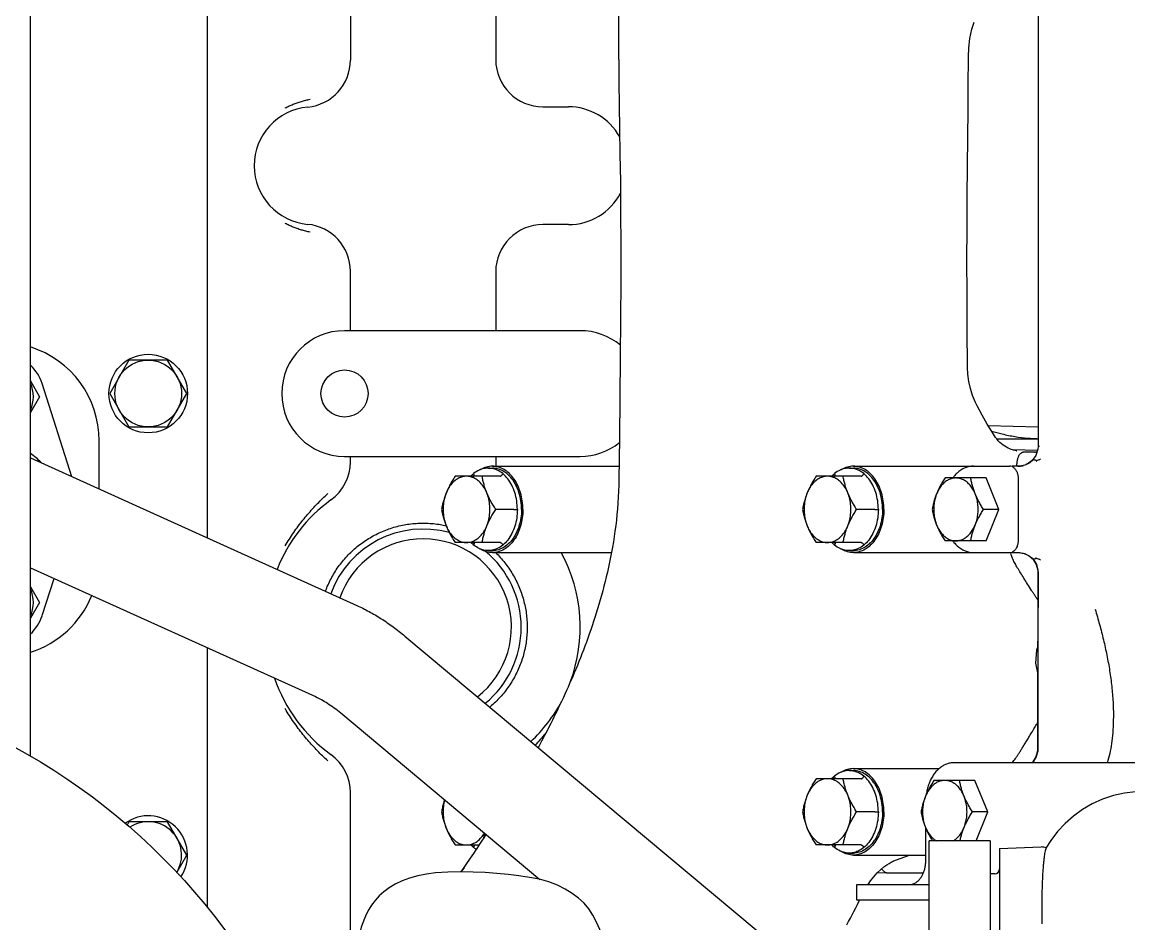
# Model space of a CAD drawing. Header units: millimetres. Extents: x 156850 to 204135, y 56350 to 74150.
# Drawn here: x 174877.9 to 175159.7, y 60893 to 61122.5 of the extents above; entities that cross this region are included whole.
import ezdxf

# ---------------------------------------------------------------- set-up
doc = ezdxf.new("R2010")
doc.units = ezdxf.units.MM
doc.header["$LTSCALE"] = 150
doc.layers.add('-----33 Equipment', color=5, linetype='Continuous')

# ---------------------------------------------------------------- blocks, each defined once
blk = doc.blocks.new('X-2F-PLAN$0$A$C73FA2420')
at = {"color": 0, "linetype": 'Continuous'}
for p, q in [((1181.43, 758.28), (1393.24, 758.28)), ((1229.36, 758.28), (1196.56, 685.68)), ((1220.53, 755.96), (1216.52, 758.28)), ((1257.34, 758.28), (1219.8, 675.18)), ((1224.54, 758.28), (1220.53, 755.96)), ((1272.93, 755.96), (1268.92, 758.28)), ((1276.94, 758.28), (1272.93, 755.96)), ((1217.18, 755.3), (1226.64, 752.27)), ((1252.55, 747.69), (1276.29, 755.3)), ((1249.43, 740.78), (1261.73, 740.78)), ((1273.73, 738.09), (1265.23, 733.19)), ((1282.23, 733.19), (1273.73, 738.09)), ((1164.73, 733.19), (1163.88, 733.68)), ((1164.73, 723.37), (1164.73, 733.19)), ((1265.23, 733.19), (1265.23, 723.37)), ((1282.23, 723.37), (1282.23, 733.19)), ((1156.23, 718.46), (1164.73, 723.37)), ((1265.23, 723.37), (1273.73, 718.46)), ((1273.73, 718.46), (1282.23, 723.37)), ((1151.82, 721.01), (1156.23, 718.46)), ((1209.03, 713.28), (1142.95, 713.28)), ((1391.23, 713.28), (1237.01, 713.28)), ((1192.42, 679.27), (1150.05, 628.59)), ((1123.62, 676.78), (1172.12, 676.78)), ((1256.35, 676.78), (1257.73, 676.78)), ((1257.73, 678.28), (1257.73, 618.28)), ((1289.73, 618.28), (1289.73, 678.28)), ((1289.73, 676.78), (1304.85, 676.78)), ((1407.12, 676.78), (1358.62, 676.78)), ((1142.34, 672.09), (1142.34, 672.08)), ((1211.98, 662.92), (1132.47, 567.78)), ((1153.06, 647.93), (1151.94, 648.69)), ((1153.02, 647.86), (1151.94, 648.63)), ((1158.8, 650.13), (1158.8, 644.05)), ((1235.8, 638.61), (1235.8, 650.13)), ((1252.67, 638.61), (1252.67, 650.13)), ((1153.57, 647.57), (1153.06, 647.93)), ((1154.37, 647.03), (1153.57, 647.57)), ((1154.91, 646.66), (1154.37, 647.03)), ((1155.48, 646.28), (1154.91, 646.66)), ((1156.06, 645.89), (1155.48, 646.28)), ((1156.66, 645.48), (1156.06, 645.89)), ((1157.29, 645.06), (1156.66, 645.48)), ((1157.93, 644.63), (1157.29, 645.06)), ((1158.6, 644.18), (1157.93, 644.63)), ((1159.29, 643.73), (1158.6, 644.18)), ((1160, 643.26), (1159.29, 643.73)), ((1160.73, 642.77), (1160, 643.26)), ((1161.49, 642.27), (1160.73, 642.77)), ((1233.23, 640.64), (1233.23, 610.31)), ((1233.73, 641.7), (1233.73, 640.64)), ((1244.23, 635.17), (1244.23, 639.8)), ((1254.73, 641.7), (1254.73, 640.64)), ((1255.23, 640.64), (1255.23, 608.37)), ((1257.73, 639.78), (1256.35, 639.78)), ((1304.73, 639.78), (1289.73, 639.78)), ((1391.23, 639.78), (1358.73, 639.78)), ((1316.73, 621.28), (1316.73, 627.78)), ((1346.73, 627.78), (1346.73, 621.28)), ((1358.73, 608.42), (1468.99, 608.42)), ((1158.8, 546.69), (1158.8, 558.2)), ((1175.67, 546.69), (1175.67, 558.2)), ((1235.8, 546.69), (1235.8, 558.2)), ((1252.67, 546.69), (1252.67, 558.2)), ((1156.73, 549.78), (1156.73, 548.72)), ((1177.73, 549.78), (1177.73, 548.72)), ((1233.73, 549.78), (1233.73, 548.72)), ((1254.73, 549.78), (1254.73, 548.72)), ((1144.73, 547.87), (1148.73, 547.87)), ((1144.73, 529.41), (1144.73, 547.87)), ((1148.73, 547.87), (1148.73, 529.41)), ((1156.23, 548.72), (1156.23, 530.28)), ((1167.23, 543.25), (1167.23, 547.88)), ((1178.23, 548.72), (1178.23, 526.89)), ((1233.23, 548.72), (1233.23, 508.89)), ((1244.23, 543.25), (1244.23, 547.88)), ((1255.23, 548.72), (1255.23, 508.89)), ((1151.79, 542.51), (1151.73, 540.14)), ((1151.73, 540.14), (1151.73, 540.11)), ((1151.73, 540.11), (1151.73, 530.86)), ((1154.77, 538.38), (1154.77, 538.38)), ((1154.73, 530.28), (1163.12, 530.28)), ((1003.46, 529.41), (1158.39, 529.41)), ((1158.39, 529.41), (1159.89, 529.41)), ((1159.89, 513.91), (1159.89, 529.41)), ((1175.23, 517.75), (1175.23, 528.19)), ((1236.23, 514.92), (1236.23, 525.36)), ((1252.23, 514.92), (1252.23, 525.36)), ((1179.73, 421.97), (1179.73, 523.15)), ((1358.73, 519.42), (1359.48, 519.42)), ((1159.89, 517.48), (1167.23, 514.48)), ((1167.23, 514.48), (1167.23, 518.39)), ((1167.23, 514.48), (1175.23, 517.75)), ((1158.39, 513.91), (1003.46, 513.91)), ((1151.46, 512.72), (1151.46, 513.91)), ((1159.89, 513.91), (1158.39, 513.91)), ((1236.23, 514.92), (1244.23, 511.65)), ((1244.23, 511.65), (1244.23, 515.57)), ((1244.23, 511.65), (1252.23, 514.92)), ((1264.12, 513.51), (1263.45, 510.82)), ((1265.56, 514.4), (1265.25, 501.67)), ((1152.71, 511.48), (1134.61, 511.48)), ((1157.92, 511.47), (1152.71, 511.48)), ((1157.92, 511.47), (1158.29, 500.92)), ((1262.23, 512.26), (1262.23, 501.67)), ((1233.23, 508.3), (1233.23, 506.68)), ((1255.23, 506.67), (1255.23, 508.3)), ((1259.23, 501.82), (1259.39, 508.13)), ((1233.01, 505.25), (1232.41, 503.97)), ((1233.23, 506.7), (1233.01, 505.25)), ((1252.23, 506.77), (1236.23, 506.77)), ((1258.85, 505.28), (1258.85, 503.43)), ((1179.99, 503.01), (1179.73, 503.3)), ((1181.06, 502.22), (1179.76, 503.12)), ((1182.66, 501.75), (1181.06, 502.22)), ((1183.24, 501.72), (1182.66, 501.75)), ((1183.25, 501.82), (1182.73, 501.84)), ((1187.13, 501.83), (1183.25, 501.82)), ((1190.68, 501.83), (1187.13, 501.83)), ((1193.52, 501.83), (1190.68, 501.83)), ((1196.46, 501.83), (1193.52, 501.83)), ((1199.02, 501.82), (1196.46, 501.83)), ((1203.28, 501.81), (1199.02, 501.82)), ((1205.09, 502.35), (1202.16, 501.72)), ((1208.4, 502.04), (1205.09, 502.35)), ((1208.28, 501.79), (1208.29, 501.79)), ((1209.31, 501.71), (1208.4, 502.04)), ((1228.22, 501.72), (1224.11, 501.73)), ((1228.73, 501.71), (1228.23, 501.68)), ((1232.41, 503.97), (1231.48, 502.91)), ((1258.83, 501.95), (1258.84, 502.29)), ((1294.55, 501.67), (1293.73, 501.67)), ((1309.42, 501.68), (1294.55, 501.67)), ((1317.67, 501.68), (1309.42, 501.68)), ((1159.95, 498.43), (1157.96, 499.67))]:
    blk.add_line(p, q, dxfattribs=at)
for points in [[(1142.34, 672.09), (1141.27, 672.66), (1140.09, 673.2), (1138.95, 673.65), (1137.85, 674.02), (1136.76, 674.34), (1135.68, 674.62), (1134.57, 674.87), (1133.41, 675.11), (1132.2, 675.33), (1130.92, 675.54), (1129.67, 675.72)], [(1151.67, 655.14), (1151.4, 657.38), (1150.97, 659.63), (1150.39, 661.72), (1149.66, 663.63), (1148.81, 665.37), (1147.88, 666.92), (1146.88, 668.27), (1145.82, 669.44), (1144.67, 670.48), (1143.45, 671.39), (1142.34, 672.08)], [(1133.94, 612.18), (1135.42, 612.62), (1137.25, 613.28), (1139.15, 614.13), (1140.95, 615.08), (1142.55, 616.1), (1143.98, 617.3), (1145.28, 618.69), (1146.46, 620.28), (1147.56, 622.08), (1148.55, 624.09), (1149.4, 626.29), (1150.08, 628.67), (1150.56, 631.22), (1150.95, 633.88), (1151.3, 636.64), (1151.58, 639.5), (1151.79, 642.47), (1151.91, 645.55), (1151.95, 648.72), (1151.86, 651.98), (1151.67, 655.14)], [(1251.83, 608.42), (1250.4, 608.45), (1248.87, 608.5), (1247.35, 608.58), (1245.86, 608.67), (1244.39, 608.79), (1242.94, 608.92), (1241.51, 609.07), (1240.1, 609.24), (1238.71, 609.42), (1237.34, 609.62), (1235.98, 609.83), (1234.65, 610.06), (1233.34, 610.29), (1232.05, 610.54), (1230.78, 610.8), (1229.52, 611.06), (1228.28, 611.34), (1227.06, 611.62), (1225.86, 611.92), (1224.67, 612.22), (1223.49, 612.53), (1222.34, 612.84), (1221.19, 613.17), (1220.06, 613.5), (1218.94, 613.83), (1217.84, 614.17), (1216.75, 614.52), (1215.67, 614.87), (1214.6, 615.22), (1213.54, 615.58), (1212.5, 615.95), (1211.46, 616.32), (1210.44, 616.69), (1209.43, 617.07), (1208.42, 617.45), (1207.43, 617.83), (1206.45, 618.21), (1205.48, 618.6), (1204.52, 618.99), (1203.58, 619.38), (1202.64, 619.78), (1201.71, 620.17), (1200.79, 620.57), (1199.88, 620.97), (1198.99, 621.36), (1198.1, 621.76), (1197.22, 622.16), (1196.35, 622.56), (1195.49, 622.97), (1194.65, 623.37), (1193.81, 623.77), (1192.98, 624.17), (1192.16, 624.57), (1191.35, 624.97), (1190.55, 625.37), (1189.76, 625.76), (1188.98, 626.16), (1188.21, 626.55), (1187.46, 626.94), (1186.71, 627.33), (1185.98, 627.71), (1185.27, 628.09), (1184.56, 628.47), (1183.87, 628.84), (1183.62, 628.98)], [(1358.73, 608.42), (1352.96, 608.4), (1347.1, 608.34), (1341.08, 608.25), (1334.69, 608.15), (1327.67, 608.05), (1319.86, 607.98), (1311.38, 607.94), (1302.36, 607.94), (1292.86, 607.98), (1282.97, 608.06), (1272.75, 608.16), (1262.3, 608.28), (1251.83, 608.42)], [(1138.48, 550.36), (1139.32, 549.91), (1140.17, 549.47), (1141.02, 549.02), (1141.89, 548.57), (1142.76, 548.12), (1143.65, 547.67), (1144.54, 547.21), (1144.73, 547.11)], [(1148.73, 544.97), (1149.7, 544.31), (1150.72, 543.5), (1151.7, 542.61), (1152.54, 541.73), (1153.2, 540.93), (1153.72, 540.22), (1154.12, 539.61), (1154.42, 539.1), (1154.62, 538.72), (1154.73, 538.48), (1154.77, 538.38)], [(1154.77, 538.38), (1155.37, 536.76), (1156.23, 534.45)], [(1270.63, 517.22), (1271.48, 517.64), (1273.2, 518.35), (1274.98, 518.92), (1276.81, 519.32), (1278.65, 519.56), (1280.34, 519.64)], [(1280.34, 519.64), (1290.27, 519.71), (1299.1, 519.76), (1307.62, 519.78), (1315.86, 519.77), (1323.82, 519.73), (1331.53, 519.66), (1338.93, 519.58), (1345.98, 519.5), (1352.65, 519.44), (1358.73, 519.42)], [(1359.47, 519.42), (1361.71, 519.33), (1364.1, 519.03), (1366.47, 518.52), (1368.28, 517.98)], [(1262.55, 512.49), (1263.8, 513.31), (1265.93, 514.62), (1268.24, 515.94), (1270.63, 517.22)], [(1259.18, 507.13), (1259.18, 507.12), (1259.18, 507.13), (1259.18, 507.17), (1259.19, 507.23), (1259.21, 507.34), (1259.23, 507.49), (1259.27, 507.68), (1259.33, 507.92), (1259.41, 508.22), (1259.52, 508.55), (1259.66, 508.91), (1259.83, 509.31), (1260.04, 509.73), (1260.3, 510.15), (1260.59, 510.59), (1260.92, 511.02), (1261.3, 511.44), (1261.72, 511.84), (1262.18, 512.22), (1262.55, 512.49)], [(1232.86, 504.78), (1232.41, 503.93), (1231.48, 502.88), (1230.24, 502.1), (1228.73, 501.71)], [(1256.67, 503.17), (1255.77, 504.42), (1255.65, 504.78)], [(1182.73, 501.84), (1181.23, 502.24), (1179.99, 503.01)], [(1228.23, 501.68), (1224.57, 501.69), (1213.8, 501.7), (1203.75, 501.71), (1194.3, 501.72), (1185.29, 501.72), (1183.24, 501.72)], [(1216.55, 501.76), (1214.25, 501.77), (1213.97, 501.77), (1213.69, 501.77), (1213.41, 501.77), (1213.13, 501.77), (1208.29, 501.79)], [(1224.11, 501.73), (1217.72, 501.76), (1217.43, 501.76), (1217.13, 501.76), (1216.84, 501.76), (1216.55, 501.76)], [(1231.48, 502.91), (1230.24, 502.14), (1228.73, 501.74), (1228.22, 501.72)], [(1231.64, 502.97), (1231.63, 502.94), (1231.62, 502.91)], [(1231.76, 502.13), (1231.82, 502.15), (1231.88, 502.17), (1231.94, 502.18)], [(1231.94, 502.18), (1231.97, 502.19), (1232, 502.17)], [(1256.41, 502.16), (1256.54, 502.09), (1256.69, 502.05)], [(1260.23, 501.67), (1259.56, 501.72), (1257.95, 502.22), (1256.67, 503.17)], [(1256.82, 502.79), (1256.82, 502.85), (1256.82, 502.89), (1256.81, 502.93)], [(1279.55, 501.67), (1273.66, 501.67), (1267.49, 501.67), (1261.08, 501.67), (1260.23, 501.67)], [(1322.11, 501.67), (1316.29, 501.67), (1309.95, 501.67), (1305.02, 501.67), (1300.14, 501.67), (1279.55, 501.67)], [(1337.8, 501.67), (1337.02, 501.67), (1336.23, 501.67), (1335.44, 501.67), (1334.65, 501.67), (1333.86, 501.67), (1333.06, 501.67), (1332.26, 501.67), (1331.47, 501.67), (1330.67, 501.67), (1329.86, 501.67), (1317.67, 501.68)], [(1375.55, 501.66), (1355.13, 501.66), (1348.84, 501.66), (1342.93, 501.67), (1337.45, 501.67), (1322.11, 501.67)], [(1169.09, 460.96), (1170.11, 463.13), (1171.07, 465.71), (1171.79, 468.41), (1172.25, 471.2), (1172.45, 474.04), (1172.36, 476.87), (1172, 479.71), (1171.36, 482.51), (1170.44, 485.24), (1169.26, 487.86), (1167.83, 490.34), (1166.16, 492.66), (1164.27, 494.79), (1162.2, 496.72), (1159.95, 498.43)]]:
    blk.add_lwpolyline(points, dxfattribs=at)
for centre, radius in [((1038.73, 841.29), 165.1), ((1273.73, 728.28), 10), ((1273.73, 728.28), 8.5), ((1273.73, 678.28), 6)]:
    blk.add_circle(centre, radius, dxfattribs=at)
for centre, radius, start, end in [((1231.73, 765.78), 25, 197.4598, 247.8001), ((1220.53, 765.78), 11, 223.2263, 252.2212), ((1220.53, 765.78), 8.25, 245.39, 294.61), ((1246.73, 765.78), 13.9, 312.6461, 327.2863), ((1261.73, 765.78), 25, 270, 342.5402), ((1272.93, 765.78), 8.25, 245.39, 294.61), ((1272.93, 765.78), 11, 287.7788, 316.7737), ((1156.23, 728.28), 10, 236.269, 36.0263), ((1156.23, 728.28), 8.5, 238.754, 33.7343), ((1331.73, 686.28), 15, 5.3128, 174.6872), ((1214.23, 658.28), 40, 108.9208, 144.0883), ((1214.23, 658.28), 40, 35.9117, 68.3938), ((1273.73, 678.28), 16, 0, 180), ((1304.85, 688.78), 12, 270, 354.6872), ((1358.62, 688.78), 12, 185.3128, 270), ((1172.12, 688.78), 12, 270, 324.0883), ((1214.23, 658.28), 22.5, 218.0361, 70.4989), ((1214.23, 658.28), 25, 344.454, 70.0194), ((1256.35, 688.78), 12, 215.9117, 270), ((1214.23, 658.28), 25, 219.2634, 320.7462), ((1256.35, 627.78), 12, 90, 95.3387), ((1304.73, 627.78), 12, 0, 90), ((1358.73, 627.78), 12, 90, 180), ((1214.23, 658.28), 40, 223.3585, 241.8029), ((1214.23, 658.28), 40, 249.5541, 298.3723), ((1331.73, 621.28), 15, 180, 242.0981), ((1331.73, 621.28), 15, 299.3891, 0), ((1273.73, 618.28), 16, 180, 218.6206), ((1273.73, 618.28), 16, 320.1937, 0), ((1152.71, 512.72), 1.25, 179.9925, 269.1926), ((1154.29, 500.78), 4, 342.4612, 1.9925)]:
    blk.add_arc(centre, radius, start, end, dxfattribs=at)
for points, start_tangent, end_tangent in [([(1180.22, 682.58), (1181.47, 683.89), (1182.76, 685.17), (1184.1, 686.43), (1185.5, 687.66), (1186.96, 688.87), (1188.49, 690.06), (1190.09, 691.21), (1191.76, 692.33), (1193.51, 693.4)], (0.68054, 0.732711), (0.864362, 0.502871)), ([(1234.95, 693.4), (1236.69, 692.33), (1238.36, 691.22), (1239.96, 690.07), (1241.49, 688.89), (1242.95, 687.68), (1244.35, 686.44), (1245.7, 685.18), (1247, 683.89), (1248.25, 682.58)], (0.86416, -0.503217), (0.680692, -0.73257)), ([(1314.81, 687.07), (1315.06, 688.17), (1315.36, 689.26), (1315.71, 690.33), (1316.1, 691.38), (1316.54, 692.4), (1317.03, 693.4)], (0.205634, 0.978629), (0.468915, 0.883243)), ([(1346.44, 693.4), (1346.93, 692.4), (1347.37, 691.38), (1347.76, 690.33), (1348.1, 689.26), (1348.4, 688.18), (1348.66, 687.07)], (0.46886, -0.883272), (0.20571, -0.978613)), ([(1196.56, 685.68), (1195.81, 684.17), (1194.87, 682.59), (1193.74, 680.95), (1192.42, 679.27)], (-0.411668, -0.911334), (-0.641328, -0.767267)), ([(1223.4, 683.14), (1224.58, 682.67), (1226.19, 681.93), (1227.74, 681.08), (1229.23, 680.13), (1230.66, 679.07), (1232.01, 677.93), (1233.28, 676.7), (1234.47, 675.39), (1235.57, 674), (1236.57, 672.54), (1237.47, 671.01), (1238.27, 669.43), (1238.96, 667.8), (1239.54, 666.13), (1240.01, 664.42), (1240.36, 662.69), (1240.6, 660.93), (1240.72, 659.16), (1240.72, 657.39), (1240.6, 655.63), (1240.36, 653.87), (1240.07, 652.4)], (0.938331, -0.345738), (-0.221887, -0.975072)), ([(1219.8, 675.18), (1218.24, 672.05), (1216.41, 668.94), (1214.32, 665.89), (1211.98, 662.92)], (-0.411668, -0.911334), (-0.641328, -0.767267)), ([(1163.02, 652.38), (1161.98, 651.92), (1160.93, 651.39), (1159.87, 650.79), (1158.8, 650.13)], (-0.92582, -0.377964), (-0.84076, -0.541408)), ([(1163.02, 652.38), (1161.6, 651.65), (1160.41, 650.72), (1159.53, 649.64), (1158.98, 648.45), (1158.8, 647.22)], (-0.92582, -0.377964), (0, -1)), ([(1167.23, 653.57), (1166.17, 653.36), (1165.11, 653.1), (1164.06, 652.77), (1163.02, 652.38)], (-0.985438, -0.170033), (-0.92582, -0.377964)), ([(1170.26, 652.78), (1169.84, 652.89), (1168.12, 653.15), (1166.35, 653.15), (1164.63, 652.89), (1163.02, 652.38)], (-0.96487, 0.262727), (-0.92582, -0.377964)), ([(1170.3, 652.81), (1169.36, 653.1), (1168.3, 653.36), (1167.23, 653.57)], (-0.94825, 0.317524), (-0.985438, 0.170033)), ([(1240.02, 652.38), (1238.98, 651.92), (1237.93, 651.39), (1236.87, 650.79), (1235.8, 650.13)], (-0.92582, -0.377964), (-0.84076, -0.541408)), ([(1240.02, 652.38), (1238.6, 651.65), (1237.41, 650.72), (1236.53, 649.64), (1235.98, 648.45), (1235.8, 647.22)], (-0.92582, -0.377964), (0, -1)), ([(1244.23, 653.57), (1243.17, 653.36), (1242.11, 653.1), (1241.06, 652.77), (1240.02, 652.38)], (-0.985438, -0.170033), (-0.92582, -0.377964)), ([(1248.45, 652.38), (1246.84, 652.89), (1245.12, 653.15), (1243.35, 653.15), (1241.63, 652.89), (1240.02, 652.38)], (-0.92582, 0.377964), (-0.92582, -0.377964)), ([(1248.45, 652.38), (1247.41, 652.77), (1246.36, 653.1), (1245.3, 653.36), (1244.23, 653.57)], (-0.92582, 0.377964), (-0.985438, 0.170033)), ([(1252.67, 650.13), (1251.6, 650.79), (1250.54, 651.39), (1249.49, 651.92), (1248.45, 652.38)], (-0.84076, 0.541408), (-0.92582, 0.377964)), ([(1252.67, 647.22), (1252.48, 648.46), (1251.94, 649.64), (1251.06, 650.72), (1249.88, 651.65), (1248.45, 652.38)], (0, 1), (-0.92582, 0.377964)), ([(1157.69, 644.79), (1158.14, 645.41), (1158.18, 645.47)], (0.543505, 0.839406), (0.639571, 0.768732)), ([(1158.18, 645.47), (1158.35, 645.65)], (0.639571, 0.768732), (0.664539, 0.747253)), ([(1158.35, 645.65), (1158.77, 646.09)], (0.664539, 0.747253), (0.719955, 0.694021)), ([(1158.8, 645.5), (1158.76, 645.37), (1158.68, 645.32)], (0, -1), (-0.926936, -0.375219)), ([(1158.8, 647.22), (1158.99, 645.98), (1159.53, 644.79), (1160.41, 643.71), (1161.59, 642.79), (1161.81, 642.65)], (0, -1), (0.860006, -0.510283)), ([(1234.15, 643.77), (1234.25, 644), (1235.14, 645.41), (1235.18, 645.47)], (0.378535, 0.925587), (0.639571, 0.768732)), ([(1235.18, 645.47), (1235.35, 645.65)], (0.639571, 0.768732), (0.664539, 0.747253)), ([(1235.35, 645.65), (1235.77, 646.09)], (0.664539, 0.747253), (0.719955, 0.694021)), ([(1235.8, 645.5), (1235.76, 645.37), (1235.68, 645.32)], (0, -1), (-0.926936, -0.375219)), ([(1235.8, 647.22), (1235.99, 645.98), (1236.53, 644.79), (1237.41, 643.71), (1238.59, 642.79), (1240.02, 642.05)], (0, -1), (0.92582, -0.377964)), ([(1248.45, 642.05), (1249.87, 642.78), (1251.06, 643.71), (1251.94, 644.79), (1252.48, 645.98), (1252.67, 647.22)], (0.92582, 0.377964), (0, 1)), ([(1252.67, 645.5), (1252.71, 645.37), (1252.79, 645.32)], (0, -1), (0.926496, -0.376304)), ([(1253.12, 645.66), (1252.7, 646.09)], (-0.664574, 0.747223), (-0.719955, 0.694021)), ([(1253.28, 645.47), (1253.12, 645.66)], (-0.639571, 0.768732), (-0.664574, 0.747223)), ([(1254.32, 643.77), (1254.22, 644), (1253.33, 645.41), (1253.28, 645.47)], (-0.378535, 0.925587), (-0.639571, 0.768732)), ([(1158.68, 645.32), (1158.64, 645.3), (1158.48, 645.3), (1158.3, 645.35)], (-0.926936, -0.375219), (-0.92582, 0.377964)), ([(1160.62, 642.85), (1160.93, 642.77), (1161.71, 642.53)], (0.96749, -0.252907), (0.951015, -0.309145)), ([(1233.23, 640.64), (1233.45, 642.16), (1234.07, 643.62), (1234.16, 643.77)], (0, 1), (0.527024, 0.84985)), ([(1233.73, 641.7), (1233.79, 642.48), (1234.15, 643.77)], (0, 1), (0.378535, 0.925587)), ([(1235.48, 645.3), (1235.3, 645.35)], (-0.989806, 0.142419), (-0.92582, 0.377964)), ([(1235.68, 645.32), (1235.64, 645.3), (1235.48, 645.3)], (-0.926936, -0.375219), (-0.989806, 0.142419)), ([(1235.8, 643.24), (1236.87, 643.03), (1237.93, 642.77), (1238.98, 642.44), (1240.02, 642.05)], (0.985438, -0.170033), (0.92582, -0.377964)), ([(1248.45, 642.05), (1249.49, 642.44), (1250.54, 642.77), (1251.6, 643.03), (1252.67, 643.24)], (0.92582, 0.377964), (0.985438, 0.170033)), ([(1252.79, 645.32), (1252.83, 645.3), (1252.99, 645.3)], (0.926496, -0.376304), (0.989806, 0.142419)), ([(1252.99, 645.3), (1253.17, 645.35)], (0.989806, 0.142419), (0.92582, 0.377964)), ([(1255.23, 640.64), (1255.02, 642.16), (1254.4, 643.62), (1254.31, 643.77)], (0, 1), (-0.527024, 0.84985)), ([(1254.73, 641.7), (1254.68, 642.48), (1254.32, 643.77)], (0, 1), (-0.378535, 0.925587)), ([(1214.23, 631.78), (1212.46, 631.84), (1210.7, 632.01), (1208.96, 632.31), (1207.23, 632.72), (1205.54, 633.24), (1203.89, 633.88), (1202.28, 634.63), (1200.73, 635.48), (1199.24, 636.43), (1197.81, 637.48), (1196.46, 638.62), (1195.19, 639.85), (1194, 641.17), (1193.9, 641.28)], (-1, 0.000003), (-0.641312, 0.76728)), ([(1233.24, 639.81), (1232.01, 638.62), (1230.66, 637.48), (1229.23, 636.43), (1227.74, 635.48), (1226.19, 634.63), (1224.58, 633.88), (1222.93, 633.24), (1221.24, 632.72), (1219.51, 632.31), (1217.77, 632.01), (1216, 631.84), (1214.23, 631.78)], (-0.697032, -0.71704), (-1, 0.000003)), ([(1244.23, 632.86), (1242.09, 633.01), (1240.02, 633.46), (1238.12, 634.17), (1236.46, 635.14), (1235.09, 636.32), (1234.07, 637.66), (1233.45, 639.12), (1233.23, 640.64)], (-1, 0), (0, 1)), ([(1233.83, 640.67), (1233.79, 640.93), (1233.73, 641.7)], (-0.1942, 0.980962), (0, 1)), ([(1244.23, 633.22), (1242.05, 633.38), (1239.96, 633.86), (1238.06, 634.63), (1236.43, 635.67), (1235.14, 636.93), (1234.25, 638.35), (1233.79, 639.87), (1233.73, 640.64)], (-1, 0), (0, 1)), ([(1244.23, 634.28), (1242.05, 634.44), (1239.96, 634.92), (1238.06, 635.7), (1236.43, 636.73), (1235.14, 637.99), (1234.25, 639.41), (1233.83, 640.67)], (-1, 0), (-0.1942, 0.980962)), ([(1240.02, 642.05), (1241.06, 641.59), (1242.11, 641.06), (1243.17, 640.46), (1244.23, 639.8)], (0.92582, -0.377964), (0.84076, -0.541408)), ([(1240.02, 642.05), (1241.63, 641.55), (1243.35, 641.29), (1245.12, 641.29), (1246.84, 641.55), (1248.45, 642.05)], (0.92582, -0.377964), (0.92582, 0.377964)), ([(1244.23, 639.8), (1245.3, 640.46), (1246.36, 641.06), (1247.41, 641.59), (1248.45, 642.05)], (0.84076, 0.541408), (0.92582, 0.377964)), ([(1244.23, 634.28), (1246.42, 634.44), (1248.5, 634.92), (1250.41, 635.7), (1252.04, 636.73), (1253.33, 637.99), (1254.22, 639.41), (1254.63, 640.67)], (1, 0), (0.1942, 0.980962)), ([(1244.23, 632.86), (1246.38, 633.01), (1248.44, 633.46), (1250.35, 634.17), (1252.01, 635.14), (1253.38, 636.32), (1254.4, 637.66), (1255.02, 639.12), (1255.23, 640.64)], (1, 0), (0, 1)), ([(1244.23, 633.22), (1246.42, 633.38), (1248.5, 633.86), (1250.41, 634.63), (1252.04, 635.67), (1253.33, 636.93), (1254.22, 638.35), (1254.68, 639.87), (1254.73, 640.64)], (1, 0), (0, 1)), ([(1254.63, 640.67), (1254.68, 640.93), (1254.73, 641.7)], (0.1942, 0.980962), (0, 1)), ([(1235.8, 638.61), (1235.76, 638.45), (1235.64, 638.29), (1235.48, 638.15), (1235.3, 638.06)], (0, -1), (-0.92582, -0.377964)), ([(1252.67, 638.61), (1252.71, 638.45), (1252.83, 638.29), (1252.99, 638.15), (1253.17, 638.06)], (0, -1), (0.92582, -0.377964)), ([(1244.23, 635.17), (1244.23, 634.99), (1244.23, 634.78), (1244.23, 634.58), (1244.23, 634.41)], (0, -1), (0, -1)), ([(1187.45, 626.94), (1186.03, 628.13), (1184.48, 629.5), (1184.24, 629.72)], (-0.777992, 0.628275), (-0.735989, 0.676994)), ([(1167.23, 561.65), (1166.17, 561.44), (1165.11, 561.17), (1164.06, 560.85), (1163.02, 560.46)], (-0.985438, -0.170033), (-0.92582, -0.377964)), ([(1171.45, 560.46), (1169.84, 560.96), (1168.12, 561.22), (1166.35, 561.22), (1164.63, 560.96), (1163.02, 560.46)], (-0.92582, 0.377964), (-0.92582, -0.377964)), ([(1171.45, 560.46), (1170.41, 560.85), (1169.36, 561.17), (1168.3, 561.44), (1167.23, 561.65)], (-0.92582, 0.377964), (-0.985438, 0.170033)), ([(1244.23, 561.65), (1243.17, 561.44), (1242.11, 561.17), (1241.06, 560.85), (1240.02, 560.46)], (-0.985438, -0.170033), (-0.92582, -0.377964)), ([(1248.45, 560.46), (1246.84, 560.96), (1245.12, 561.22), (1243.35, 561.22), (1241.63, 560.96), (1240.02, 560.46)], (-0.92582, 0.377964), (-0.92582, -0.377964)), ([(1248.45, 560.46), (1247.41, 560.85), (1246.36, 561.17), (1245.3, 561.44), (1244.23, 561.65)], (-0.92582, 0.377964), (-0.985438, 0.170033)), ([(1163.02, 560.46), (1161.98, 560), (1160.93, 559.47), (1159.87, 558.86), (1158.8, 558.2)], (-0.92582, -0.377964), (-0.84076, -0.541408)), ([(1163.02, 560.46), (1161.6, 559.73), (1160.41, 558.8), (1159.53, 557.72), (1158.98, 556.53), (1158.8, 555.29)], (-0.92582, -0.377964), (0, -1)), ([(1175.67, 558.2), (1174.6, 558.86), (1173.54, 559.47), (1172.49, 560), (1171.45, 560.46)], (-0.84076, 0.541408), (-0.92582, 0.377964)), ([(1175.67, 555.29), (1175.48, 556.53), (1174.94, 557.72), (1174.06, 558.8), (1172.88, 559.72), (1171.45, 560.46)], (0, 1), (-0.92582, 0.377964)), ([(1240.02, 560.46), (1238.98, 560), (1237.93, 559.47), (1236.87, 558.86), (1235.8, 558.2)], (-0.92582, -0.377964), (-0.84076, -0.541408)), ([(1240.02, 560.46), (1238.6, 559.73), (1237.41, 558.8), (1236.53, 557.72), (1235.98, 556.53), (1235.8, 555.29)], (-0.92582, -0.377964), (0, -1)), ([(1252.67, 558.2), (1251.6, 558.86), (1250.54, 559.47), (1249.49, 560), (1248.45, 560.46)], (-0.84076, 0.541408), (-0.92582, 0.377964)), ([(1252.67, 555.29), (1252.48, 556.53), (1251.94, 557.72), (1251.06, 558.8), (1249.88, 559.72), (1248.45, 560.46)], (0, 1), (-0.92582, 0.377964)), ([(1158.8, 555.29), (1158.99, 554.05), (1159.53, 552.87), (1160.41, 551.79), (1161.59, 550.86), (1163.02, 550.13)], (0, -1), (0.92582, -0.377964)), ([(1171.45, 550.13), (1172.87, 550.86), (1174.06, 551.79), (1174.94, 552.87), (1175.48, 554.06), (1175.67, 555.29)], (0.92582, 0.377964), (0, 1)), ([(1235.8, 555.29), (1235.99, 554.05), (1236.53, 552.87), (1237.41, 551.79), (1238.59, 550.86), (1240.02, 550.13)], (0, -1), (0.92582, -0.377964)), ([(1248.45, 550.13), (1249.87, 550.86), (1251.06, 551.79), (1251.94, 552.87), (1252.48, 554.06), (1252.67, 555.29)], (0.92582, 0.377964), (0, 1)), ([(1157.15, 551.84), (1157.25, 552.07), (1158.14, 553.49), (1158.18, 553.54)], (0.378535, 0.925587), (0.639571, 0.768732)), ([(1158.18, 553.54), (1158.35, 553.73)], (0.639571, 0.768732), (0.664539, 0.747253)), ([(1158.48, 553.38), (1158.3, 553.42)], (-0.989806, 0.142419), (-0.92582, 0.377964)), ([(1158.35, 553.73), (1158.77, 554.17)], (0.664539, 0.747253), (0.719955, 0.694021)), ([(1158.68, 553.39), (1158.64, 553.38), (1158.48, 553.38)], (-0.926936, -0.375219), (-0.989806, 0.142419)), ([(1158.8, 553.57), (1158.76, 553.45), (1158.68, 553.39)], (0, -1), (-0.926936, -0.375219)), ([(1175.67, 553.57), (1175.71, 553.45), (1175.79, 553.39)], (0, -1), (0.926496, -0.376304)), ([(1176.12, 553.73), (1175.7, 554.17)], (-0.664574, 0.747223), (-0.719955, 0.694021)), ([(1175.79, 553.39), (1175.83, 553.38), (1175.99, 553.38)], (0.926496, -0.376304), (0.989806, 0.142419)), ([(1175.99, 553.38), (1176.17, 553.42)], (0.989806, 0.142419), (0.92582, 0.377964)), ([(1176.28, 553.54), (1176.12, 553.73)], (-0.639571, 0.768732), (-0.664574, 0.747223)), ([(1177.32, 551.84), (1177.22, 552.07), (1176.33, 553.49), (1176.28, 553.54)], (-0.378535, 0.925587), (-0.639571, 0.768732)), ([(1234.15, 551.84), (1234.25, 552.07), (1235.14, 553.49), (1235.18, 553.54)], (0.378535, 0.925587), (0.639571, 0.768732)), ([(1235.18, 553.54), (1235.35, 553.73)], (0.639571, 0.768732), (0.664539, 0.747253)), ([(1235.48, 553.38), (1235.3, 553.42)], (-0.989806, 0.142419), (-0.92582, 0.377964)), ([(1235.35, 553.73), (1235.77, 554.17)], (0.664539, 0.747253), (0.719955, 0.694021)), ([(1235.68, 553.39), (1235.64, 553.38), (1235.48, 553.38)], (-0.926936, -0.375219), (-0.989806, 0.142419)), ([(1235.8, 553.57), (1235.76, 553.45), (1235.68, 553.39)], (0, -1), (-0.926936, -0.375219)), ([(1252.67, 553.57), (1252.71, 553.45), (1252.79, 553.39)], (0, -1), (0.926496, -0.376304)), ([(1253.12, 553.73), (1252.7, 554.17)], (-0.664574, 0.747223), (-0.719955, 0.694021)), ([(1252.79, 553.39), (1252.83, 553.38), (1252.99, 553.38)], (0.926496, -0.376304), (0.989806, 0.142419)), ([(1252.99, 553.38), (1253.17, 553.42)], (0.989806, 0.142419), (0.92582, 0.377964)), ([(1253.28, 553.54), (1253.12, 553.73)], (-0.639571, 0.768732), (-0.664574, 0.747223)), ([(1254.32, 551.84), (1254.22, 552.07), (1253.33, 553.49), (1253.28, 553.54)], (-0.378535, 0.925587), (-0.639571, 0.768732)), ([(1156.23, 548.72), (1156.45, 550.23), (1157.07, 551.69), (1157.16, 551.84)], (0, 1), (0.527024, 0.84985)), ([(1156.73, 549.78), (1156.79, 550.55), (1157.15, 551.84)], (0, 1), (0.378535, 0.925587)), ([(1156.83, 548.75), (1156.79, 549), (1156.73, 549.78)], (-0.1942, 0.980962), (0, 1)), ([(1158.8, 551.32), (1159.87, 551.11), (1160.93, 550.84), (1161.98, 550.52), (1163.02, 550.13)], (0.985438, -0.170033), (0.92582, -0.377964)), ([(1163.02, 550.13), (1164.06, 549.67), (1165.11, 549.14), (1166.17, 548.54), (1167.23, 547.88)], (0.92582, -0.377964), (0.84076, -0.541408)), ([(1163.02, 550.13), (1164.63, 549.62), (1166.35, 549.36), (1168.12, 549.36), (1169.84, 549.62), (1171.45, 550.13)], (0.92582, -0.377964), (0.92582, 0.377964)), ([(1167.23, 547.88), (1168.3, 548.54), (1169.36, 549.14), (1170.41, 549.67), (1171.45, 550.13)], (0.84076, 0.541408), (0.92582, 0.377964)), ([(1171.45, 550.13), (1172.49, 550.52), (1173.54, 550.84), (1174.6, 551.11), (1175.67, 551.32)], (0.92582, 0.377964), (0.985438, 0.170033)), ([(1178.23, 548.72), (1178.02, 550.23), (1177.4, 551.69), (1177.31, 551.84)], (0, 1), (-0.527024, 0.84985)), ([(1177.73, 549.78), (1177.68, 550.55), (1177.32, 551.84)], (0, 1), (-0.378535, 0.925587)), ([(1177.63, 548.75), (1177.68, 549), (1177.73, 549.78)], (0.1942, 0.980962), (0, 1)), ([(1233.23, 548.72), (1233.45, 550.23), (1234.07, 551.69), (1234.16, 551.84)], (0, 1), (0.527024, 0.84985)), ([(1233.73, 549.78), (1233.79, 550.55), (1234.15, 551.84)], (0, 1), (0.378535, 0.925587)), ([(1233.83, 548.75), (1233.79, 549), (1233.73, 549.78)], (-0.1942, 0.980962), (0, 1)), ([(1235.8, 551.32), (1236.87, 551.11), (1237.93, 550.84), (1238.98, 550.52), (1240.02, 550.13)], (0.985438, -0.170033), (0.92582, -0.377964)), ([(1240.02, 550.13), (1241.06, 549.67), (1242.11, 549.14), (1243.17, 548.54), (1244.23, 547.88)], (0.92582, -0.377964), (0.84076, -0.541408)), ([(1240.02, 550.13), (1241.63, 549.62), (1243.35, 549.36), (1245.12, 549.36), (1246.84, 549.62), (1248.45, 550.13)], (0.92582, -0.377964), (0.92582, 0.377964)), ([(1244.23, 547.88), (1245.3, 548.54), (1246.36, 549.14), (1247.41, 549.67), (1248.45, 550.13)], (0.84076, 0.541408), (0.92582, 0.377964)), ([(1248.45, 550.13), (1249.49, 550.52), (1250.54, 550.84), (1251.6, 551.11), (1252.67, 551.32)], (0.92582, 0.377964), (0.985438, 0.170033)), ([(1255.23, 548.72), (1255.02, 550.23), (1254.4, 551.69), (1254.31, 551.84)], (0, 1), (-0.527024, 0.84985)), ([(1254.73, 549.78), (1254.68, 550.55), (1254.32, 551.84)], (0, 1), (-0.378535, 0.925587)), ([(1254.63, 548.75), (1254.68, 549), (1254.73, 549.78)], (0.1942, 0.980962), (0, 1)), ([(1167.23, 540.94), (1165.09, 541.09), (1163.02, 541.53), (1161.12, 542.25), (1159.46, 543.22), (1158.09, 544.4), (1157.07, 545.74), (1156.45, 547.2), (1156.23, 548.72)], (-1, 0), (0, 1)), ([(1167.23, 541.29), (1165.05, 541.46), (1162.96, 541.93), (1161.06, 542.71), (1159.43, 543.75), (1158.14, 545.01), (1157.25, 546.42), (1156.79, 547.94), (1156.73, 548.72)], (-1, 0), (0, 1)), ([(1167.23, 542.35), (1165.05, 542.52), (1162.96, 543), (1161.06, 543.77), (1159.43, 544.81), (1158.14, 546.07), (1157.25, 547.48), (1156.83, 548.75)], (-1, 0), (-0.1942, 0.980962)), ([(1167.23, 542.35), (1169.42, 542.52), (1171.5, 543), (1173.41, 543.77), (1175.04, 544.81), (1176.33, 546.07), (1177.22, 547.48), (1177.63, 548.75)], (1, 0), (0.1942, 0.980962)), ([(1167.23, 540.94), (1169.38, 541.09), (1171.44, 541.53), (1173.35, 542.25), (1175.01, 543.22), (1176.38, 544.4), (1177.4, 545.74), (1178.02, 547.2), (1178.23, 548.72)], (1, 0), (0, 1)), ([(1167.23, 541.29), (1169.42, 541.46), (1171.5, 541.93), (1173.41, 542.71), (1175.04, 543.75), (1176.33, 545.01), (1177.22, 546.42), (1177.68, 547.94), (1177.73, 548.72)], (1, 0), (0, 1)), ([(1244.23, 540.94), (1242.09, 541.09), (1240.02, 541.53), (1238.12, 542.25), (1236.46, 543.22), (1235.09, 544.4), (1234.07, 545.74), (1233.45, 547.2), (1233.23, 548.72)], (-1, 0), (0, 1)), ([(1244.23, 541.29), (1242.05, 541.46), (1239.96, 541.93), (1238.06, 542.71), (1236.43, 543.75), (1235.14, 545.01), (1234.25, 546.42), (1233.79, 547.94), (1233.73, 548.72)], (-1, 0), (0, 1)), ([(1244.23, 542.35), (1242.05, 542.52), (1239.96, 543), (1238.06, 543.77), (1236.43, 544.81), (1235.14, 546.07), (1234.25, 547.48), (1233.83, 548.75)], (-1, 0), (-0.1942, 0.980962)), ([(1244.23, 542.35), (1246.42, 542.52), (1248.5, 543), (1250.41, 543.77), (1252.04, 544.81), (1253.33, 546.07), (1254.22, 547.48), (1254.63, 548.75)], (1, 0), (0.1942, 0.980962)), ([(1244.23, 540.94), (1246.38, 541.09), (1248.44, 541.53), (1250.35, 542.25), (1252.01, 543.22), (1253.38, 544.4), (1254.4, 545.74), (1255.02, 547.2), (1255.23, 548.72)], (1, 0), (0, 1)), ([(1244.23, 541.29), (1246.42, 541.46), (1248.5, 541.93), (1250.41, 542.71), (1252.04, 543.75), (1253.33, 545.01), (1254.22, 546.42), (1254.68, 547.94), (1254.73, 548.72)], (1, 0), (0, 1)), ([(1158.8, 546.69), (1158.76, 546.53), (1158.64, 546.36), (1158.48, 546.23), (1158.3, 546.13)], (0, -1), (-0.92582, -0.377964)), ([(1175.67, 546.69), (1175.71, 546.53), (1175.83, 546.36), (1175.99, 546.23), (1176.17, 546.13)], (0, -1), (0.92582, -0.377964)), ([(1235.8, 546.69), (1235.76, 546.53), (1235.64, 546.36), (1235.48, 546.23), (1235.3, 546.13)], (0, -1), (-0.92582, -0.377964)), ([(1252.67, 546.69), (1252.71, 546.53), (1252.83, 546.36), (1252.99, 546.23), (1253.17, 546.13)], (0, -1), (0.92582, -0.377964)), ([(1152.17, 541), (1152.7, 541.52), (1152.71, 541.53)], (0.751885, 0.659294), (0.666767, 0.745267)), ([(1167.23, 543.25), (1167.23, 543.06), (1167.23, 542.86), (1167.23, 542.65), (1167.23, 542.48)], (0, -1), (0, -1)), ([(1244.23, 543.25), (1244.23, 543.06), (1244.23, 542.86), (1244.23, 542.65), (1244.23, 542.48)], (0, -1), (0, -1)), ([(1152.17, 541), (1152.02, 540.84), (1151.9, 540.67), (1151.81, 540.49), (1151.75, 540.3), (1151.73, 540.14)], (-0.751856, -0.659328), (-0.024897, -0.99969)), ([(1148.73, 534.49), (1148.81, 533.83), (1149.03, 533.19), (1149.39, 532.58), (1149.88, 532.01), (1150.49, 531.51), (1151.21, 531.08), (1152.01, 530.74), (1152.88, 530.49), (1153.8, 530.33), (1154.73, 530.28)], (0, -1), (1, 0)), ([(1163.23, 530.33), (1162.1, 529.77), (1161.11, 529.07), (1160.31, 528.26), (1159.87, 527.64)], (-0.92582, -0.377964), (-0.514199, -0.857671)), ([(1163.23, 530.33), (1162.25, 529.9), (1161.26, 529.4), (1160.25, 528.83), (1159.89, 528.6)], (-0.92582, -0.377964), (-0.85243, -0.522841)), ([(1167.23, 531.46), (1166.21, 531.26), (1165.21, 531.01), (1164.22, 530.7), (1163.23, 530.33)], (-0.985438, -0.170033), (-0.92582, -0.377964)), ([(1171.23, 530.33), (1169.97, 530.75), (1168.62, 531), (1167.23, 531.09), (1165.84, 531), (1164.5, 530.75), (1163.23, 530.33)], (-0.92582, 0.377964), (-0.92582, -0.377964)), ([(1171.23, 530.33), (1170.25, 530.7), (1169.26, 531.01), (1168.25, 531.26), (1167.23, 531.46)], (-0.92582, 0.377964), (-0.985438, 0.170033)), ([(1175.23, 528.19), (1174.21, 528.83), (1173.21, 529.4), (1172.22, 529.9), (1171.23, 530.33)], (-0.84076, 0.541408), (-0.92582, 0.377964)), ([(1175.23, 525.43), (1175.11, 526.41), (1174.75, 527.37), (1174.16, 528.26), (1173.36, 529.07), (1172.38, 529.76), (1171.23, 530.33)], (0, 1), (-0.92582, 0.377964)), ([(1179.73, 523.15), (1179.65, 524.08), (1179.39, 525), (1178.97, 525.88), (1178.39, 526.72), (1177.67, 527.49), (1176.81, 528.19), (1175.82, 528.81), (1174.73, 529.32), (1173.56, 529.74), (1172.32, 530.04), (1171.7, 530.14)], (0, 1), (-0.989926, 0.141585)), ([(1240.23, 527.5), (1239.25, 527.07), (1238.26, 526.57), (1237.25, 526), (1236.23, 525.36)], (-0.92582, -0.377964), (-0.84076, -0.541408)), ([(1240.23, 527.5), (1239.1, 526.94), (1238.11, 526.24), (1237.31, 525.43), (1236.72, 524.54), (1236.35, 523.58), (1236.23, 522.6)], (-0.92582, -0.377964), (0, -1)), ([(1244.23, 528.63), (1243.21, 528.43), (1242.21, 528.18), (1241.22, 527.87), (1240.23, 527.5)], (-0.985438, -0.170033), (-0.92582, -0.377964)), ([(1248.23, 527.5), (1246.97, 527.92), (1245.62, 528.17), (1244.23, 528.26), (1242.84, 528.17), (1241.5, 527.92), (1240.23, 527.5)], (-0.92582, 0.377964), (-0.92582, -0.377964)), ([(1248.23, 527.5), (1247.25, 527.87), (1246.26, 528.18), (1245.25, 528.43), (1244.23, 528.63)], (-0.92582, 0.377964), (-0.985438, 0.170033)), ([(1252.23, 525.36), (1251.21, 526), (1250.21, 526.57), (1249.22, 527.07), (1248.23, 527.5)], (-0.84076, 0.541408), (-0.92582, 0.377964)), ([(1252.23, 522.6), (1252.11, 523.59), (1251.75, 524.54), (1251.16, 525.43), (1250.36, 526.24), (1249.38, 526.94), (1248.23, 527.5)], (0, 1), (-0.92582, 0.377964)), ([(1171.23, 520.53), (1172.37, 521.1), (1173.36, 521.79), (1174.16, 522.6), (1174.75, 523.5), (1175.11, 524.45), (1175.23, 525.43)], (0.92582, 0.377964), (0, 1)), ([(1159.87, 523.22), (1160.31, 522.6), (1161.1, 521.8), (1162.09, 521.1), (1163.23, 520.53)], (0.514281, -0.857622), (0.92582, -0.377964)), ([(1159.89, 521.54), (1160.25, 521.46), (1161.26, 521.21), (1162.25, 520.9), (1163.23, 520.53)], (0.979949, -0.199248), (0.92582, -0.377964)), ([(1171.23, 520.53), (1172.22, 520.9), (1173.21, 521.21), (1174.21, 521.46), (1175.23, 521.66)], (0.92582, 0.377964), (0.985438, 0.170033)), ([(1235.83, 523.1), (1234.98, 522.28), (1233.68, 520.27), (1233.23, 518.08)], (-0.766761, -0.641932), (0, -1)), ([(1236.18, 523.38), (1235.83, 523.1)], (-0.796285, -0.604921), (-0.766761, -0.641932)), ([(1236.23, 522.6), (1236.36, 521.62), (1236.72, 520.67), (1237.31, 519.78), (1238.1, 518.97), (1239.09, 518.27), (1240.23, 517.7)], (0, -1), (0.92582, -0.377964)), ([(1248.23, 517.7), (1249.37, 518.27), (1250.36, 518.97), (1251.16, 519.77), (1251.75, 520.67), (1252.11, 521.62), (1252.23, 522.6)], (0.92582, 0.377964), (0, 1)), ([(1252.64, 523.1), (1252.29, 523.38)], (-0.766761, 0.641932), (-0.796285, 0.604921)), ([(1255.23, 518.08), (1254.79, 520.27), (1253.49, 522.28), (1252.64, 523.1)], (0, 1), (-0.766761, 0.641932)), ([(1163.23, 520.53), (1164.5, 520.12), (1165.85, 519.86), (1167.23, 519.77), (1168.62, 519.86), (1169.97, 520.12), (1171.23, 520.53)], (0.92582, -0.377964), (0.92582, 0.377964)), ([(1163.23, 520.53), (1164.22, 520.1), (1165.21, 519.6), (1166.21, 519.03), (1167.23, 518.39)], (0.92582, -0.377964), (0.84076, -0.541408)), ([(1167.23, 518.39), (1168.25, 519.03), (1169.26, 519.6), (1170.25, 520.1), (1171.23, 520.53)], (0.84076, 0.541408), (0.92582, 0.377964)), ([(1236.23, 518.83), (1237.25, 518.63), (1238.26, 518.38), (1239.25, 518.07), (1240.23, 517.7)], (0.985438, -0.170033), (0.92582, -0.377964)), ([(1248.23, 517.7), (1249.22, 518.07), (1250.21, 518.38), (1251.21, 518.63), (1252.23, 518.83)], (0.92582, 0.377964), (0.985438, 0.170033)), ([(1240.23, 517.7), (1241.5, 517.29), (1242.85, 517.03), (1244.23, 516.95), (1245.62, 517.03), (1246.97, 517.29), (1248.23, 517.7)], (0.92582, -0.377964), (0.92582, 0.377964)), ([(1240.23, 517.7), (1241.22, 517.27), (1242.21, 516.77), (1243.21, 516.2), (1244.23, 515.57)], (0.92582, -0.377964), (0.84076, -0.541408)), ([(1244.23, 515.57), (1245.25, 516.2), (1246.26, 516.77), (1247.25, 517.27), (1248.23, 517.7)], (0.84076, 0.541408), (0.92582, 0.377964)), ([(1263.45, 510.82), (1262.78, 507.56), (1262.37, 504.28), (1262.25, 501.98)], (-0.241955, -0.970288), (-0.024711, -0.999695)), ([(1179.73, 508.2), (1179.78, 508.16), (1180.27, 507.81), (1180.81, 507.43), (1181.4, 507.03), (1182.03, 506.62), (1182.72, 506.18), (1183.48, 505.7), (1184.31, 505.18), (1185.23, 504.62), (1186.26, 504), (1187.39, 503.32), (1188.64, 502.57)], (0.797489, -0.603334), (0.859136, -0.511748)), ([(1223.62, 503.34), (1225.24, 504.37), (1226.7, 505.29), (1228.05, 506.12), (1229.31, 506.88), (1230.47, 507.54), (1231.54, 508.08)], (0.844098, 0.536189), (0.902781, 0.4301)), ([(1231.54, 508.08), (1232, 508.28), (1232.46, 508.44), (1232.93, 508.55), (1233.23, 508.6)], (0.902785, 0.430092), (0.990316, 0.138833)), ([(1233.23, 508.89), (1233.35, 508.3)], (0, -1), (0.378193, -0.925727)), ([(1233.6, 507.88), (1233.35, 508.3)], (-0.60752, 0.794304), (-0.378024, 0.925796)), ([(1235.18, 506.9), (1234.37, 507.23), (1233.74, 507.71), (1233.6, 507.88)], (-0.967016, 0.254714), (-0.60752, 0.794304)), ([(1254.72, 507.7), (1254.09, 507.22), (1253.28, 506.9)], (-0.688401, -0.725331), (-0.967127, -0.254293)), ([(1255.12, 508.3), (1254.72, 507.7)], (-0.379287, -0.925279), (-0.688401, -0.725331)), ([(1255.12, 508.3), (1255.23, 508.89)], (0.379279, 0.925282), (0, 1)), ([(1232.86, 504.78), (1232.52, 504.11), (1231.79, 503.13)], (-0.380815, -0.924651), (-0.674823, -0.737979)), ([(1233.05, 505.36), (1232.86, 504.78)], (-0.266959, -0.963708), (-0.380815, -0.924651)), ([(1233.23, 506.68), (1233.05, 505.36)], (0, -1), (-0.266959, -0.963708)), ([(1236.23, 506.77), (1235.88, 506.78), (1235.52, 506.83), (1235.18, 506.9)], (-1, -0.000289), (-0.966885, 0.255212)), ([(1253.28, 506.9), (1252.94, 506.83), (1252.59, 506.78), (1252.23, 506.77)], (-0.967009, -0.254742), (-1, 0.000305)), ([(1255.2, 506.82), (1255.21, 506.67)], (-0.018639, -0.999826), (0.025662, -0.999671)), ([(1255.21, 506.67), (1255.25, 506.11)], (0.025662, -0.999671), (0.106998, -0.994259)), ([(1255.23, 507.1), (1256.26, 506.99)], (0.993979, -0.109572), (0.994237, -0.107202)), ([(1255.34, 505.65), (1255.23, 506.67)], (-0.206154, 0.97852), (0, 1)), ([(1255.25, 506.11), (1255.34, 505.51)], (0.106998, -0.994259), (0.208776, -0.977964)), ([(1255.41, 505.36), (1255.34, 505.65)], (-0.26272, 0.964872), (-0.206154, 0.97852)), ([(1255.61, 504.77), (1255.41, 505.36)], (-0.377243, 0.926114), (-0.26272, 0.964872)), ([(1255.83, 504.29), (1255.61, 504.77)], (-0.464445, 0.885602), (-0.377243, 0.926114)), ([(1256.26, 506.99), (1256.69, 506.92), (1257.09, 506.84), (1257.46, 506.73), (1257.79, 506.6)], (0.994237, -0.1072), (0.914876, -0.403734)), ([(1257.79, 506.6), (1258.05, 506.46), (1258.28, 506.3), (1258.48, 506.12), (1258.64, 505.92), (1258.75, 505.71), (1258.83, 505.5), (1258.85, 505.28)], (0.914876, -0.403734), (0.001458, -0.999999)), ([(1179.73, 502.48), (1179.76, 502.56), (1179.86, 503.02)], (0.328454, 0.94452), (-0.592957, 0.805234)), ([(1188.64, 502.57), (1189.03, 502.33), (1189.43, 502.09), (1189.81, 501.86)], (0.859138, -0.511743), (0.851779, -0.523901)), ([(1189.81, 501.86), (1189.86, 501.83)], (0.851778, -0.523903), (0.851415, -0.524493)), ([(1221.21, 501.74), (1221.57, 501.99)], (0.823101, 0.567894), (0.827456, 0.56153)), ([(1221.57, 501.99), (1222.23, 502.43), (1222.91, 502.88), (1223.62, 503.34)], (0.827451, 0.561538), (0.844086, 0.536208)), ([(1231.32, 501.09), (1231.56, 501.6), (1231.76, 502.13)], (0.466391, 0.884579), (0.322063, 0.946718)), ([(1231.62, 502.91), (1231.66, 502.56)], (-0.206956, -0.97835), (0.252028, -0.96772)), ([(1231.79, 503.13), (1231.64, 502.97)], (-0.674823, -0.737979), (-0.701153, -0.713011)), ([(1231.66, 502.56), (1231.76, 502.13)], (0.252028, -0.96772), (0.203317, -0.979113)), ([(1256.76, 502.99), (1255.94, 504.1), (1255.83, 504.29)], (-0.679333, 0.733831), (-0.464445, 0.885602)), ([(1256.69, 502.05), (1256.8, 502.58), (1256.76, 502.77)], (0.17666, 0.984272), (-0.333357, 0.942801)), ([(1256.69, 502.05), (1256.87, 501.55), (1257.08, 501.06)], (0.306508, -0.951868), (0.441471, -0.897276)), ([(1256.81, 502.93), (1256.76, 502.99)], (-0.687827, 0.725875), (-0.679333, 0.733831)), ([(1258.85, 503.43), (1258.85, 503.31), (1258.85, 503.17), (1258.85, 503.02), (1258.85, 502.86), (1258.85, 502.7), (1258.84, 502.55), (1258.84, 502.41), (1258.84, 502.29)], (0.001458, -0.999999), (-0.024678, -0.999695)), ([(1260.23, 501.35), (1260.23, 501.67)], (0.003696, 0.999993), (-0.189309, -0.981918)), ([(1150.1, 500.58), (1148.21, 500.66), (1146.13, 500.71), (1143.85, 500.74), (1141.38, 500.75), (1138.72, 500.74)], (-0.998943, 0.04597), (-0.99999, -0.004577)), ([(1154.03, 500.32), (1152.89, 500.42), (1151.57, 500.51), (1150.1, 500.58)], (-0.995626, 0.093434), (-0.998943, 0.045963)), ([(1156.65, 500.01), (1155.93, 500.11), (1155.04, 500.22), (1154.03, 500.32)], (-0.985032, 0.172372), (-0.995626, 0.093431)), ([(1157.97, 499.68), (1157.8, 499.74), (1157.34, 499.87), (1156.65, 500.01)], (-0.862308, 0.506383), (-0.985033, 0.172364)), ([(1218.8, 487.13), (1214.93, 486.03), (1211.03, 485.03), (1207.1, 484.16), (1203.13, 483.45), (1199.15, 482.92), (1195.21, 482.59), (1191.45, 482.5), (1188.13, 482.62), (1185.27, 482.89), (1182.72, 483.31), (1180.27, 483.9), (1179.73, 484.06)], (-0.959151, -0.282893), (-0.956589, 0.291439))]:
    blk.add_spline(points, degree=3, dxfattribs=dict(at, start_tangent=start_tangent, end_tangent=end_tangent))
blk = doc.blocks.new('X-2F-PLAN$0$zw$C47F')
at = {"layer": '-----33 Equipment'}
blk.add_blockref('X-2F-PLAN$0$A$C73FA2420', (2898.05, 848.02), dxfattribs=at)

msp = doc.modelspace()

# ---------------------------------------------------------------- block references
at = {"layer": '-----33 Equipment', "rotation": 90.00000000000001}
msp.add_blockref('X-2F-PLAN$0$zw$C47F', (176486.3, 56856.22), dxfattribs=at)

doc.saveas('drawing.dxf')
